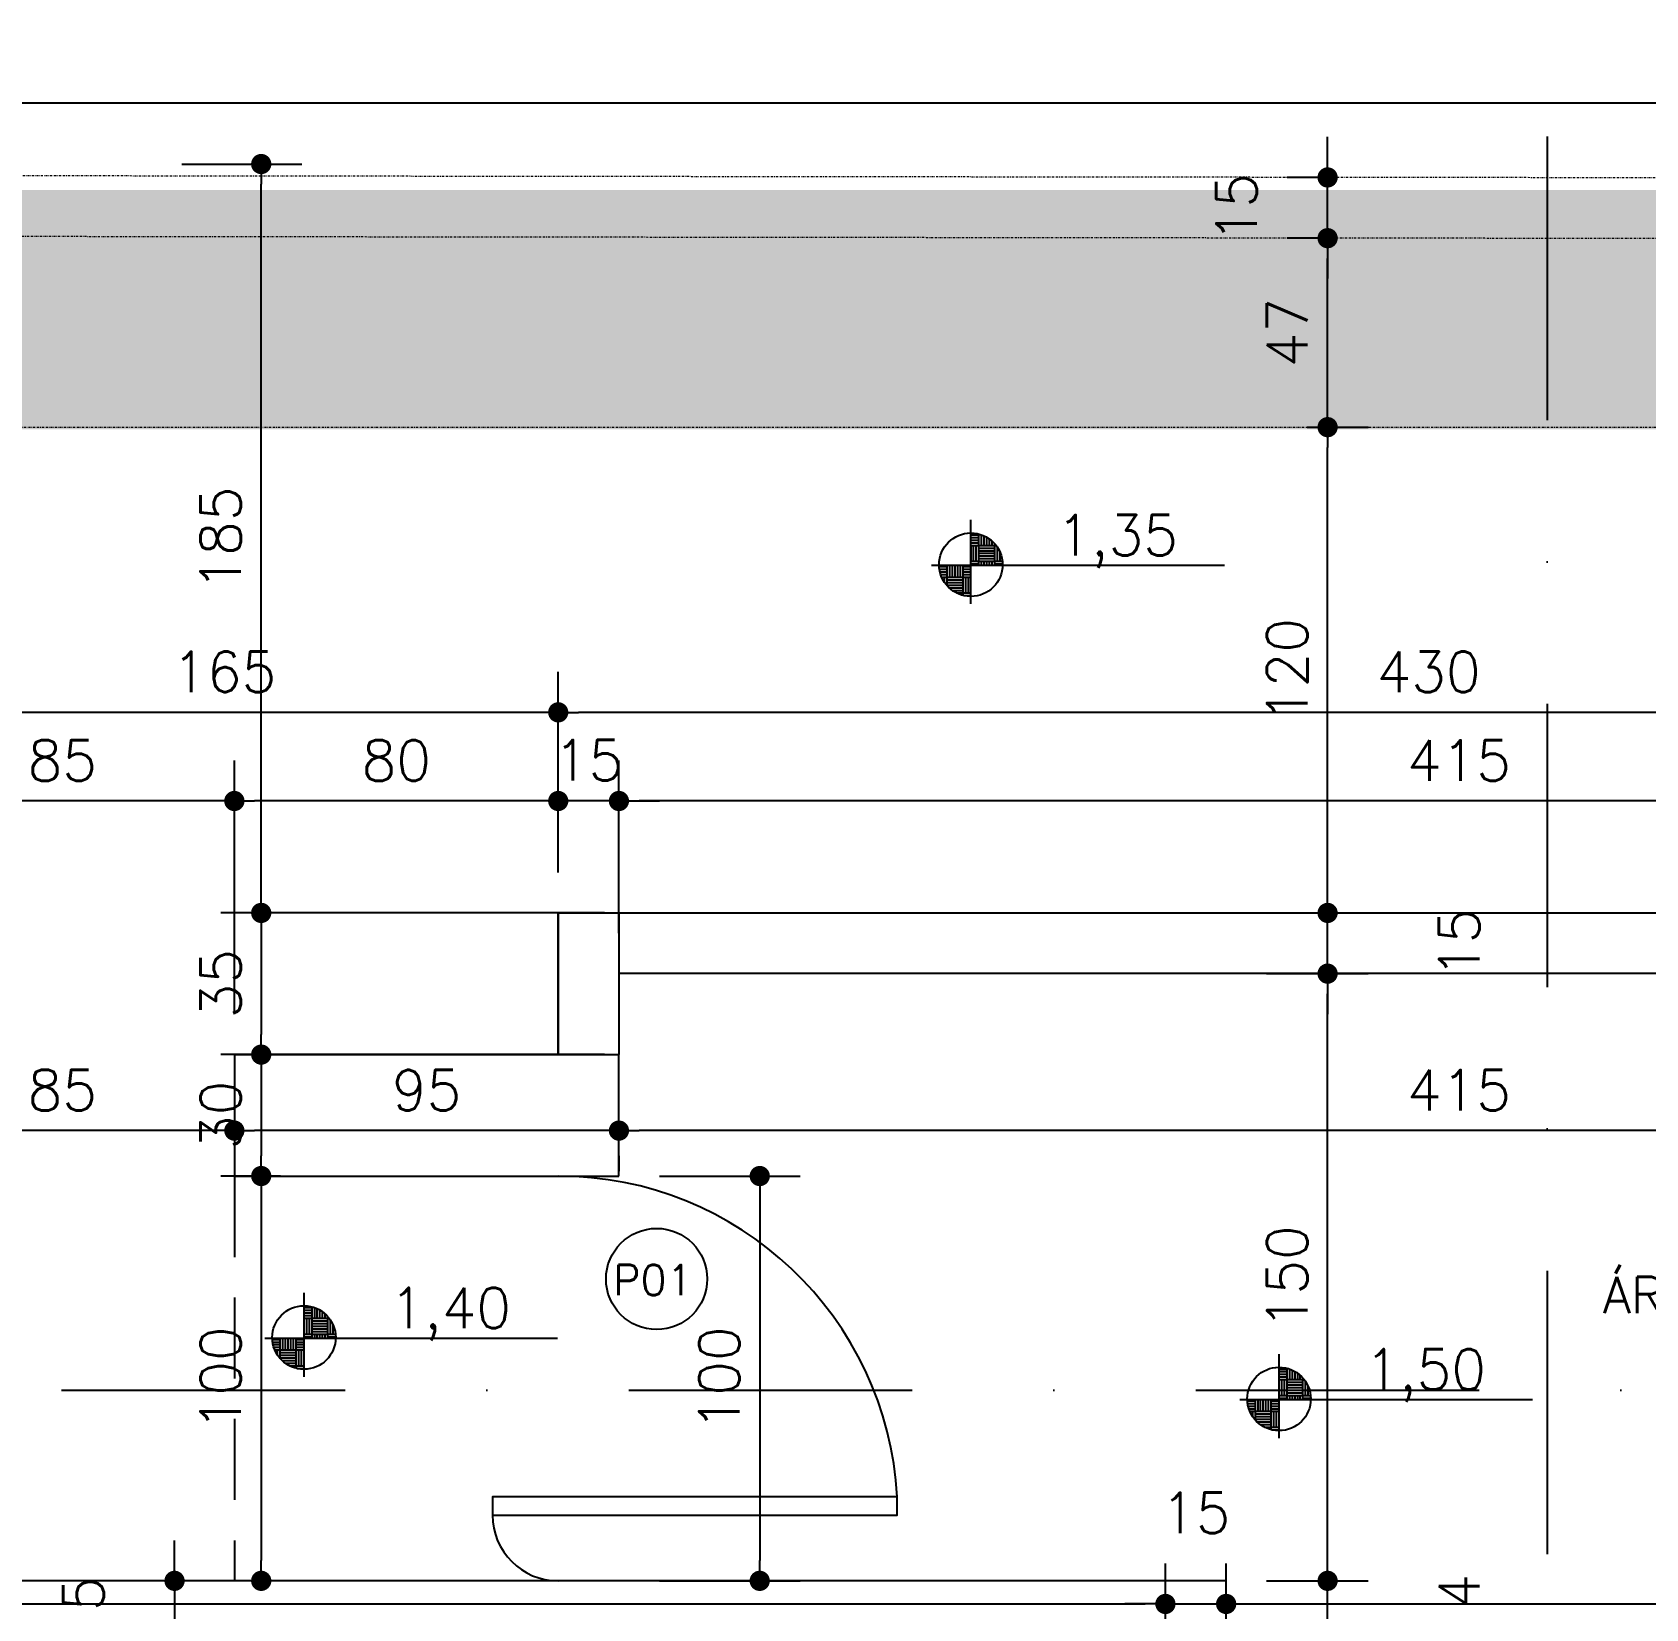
# Model space of a CAD drawing. Header units: inches. Extents: x 580771 to 672494, y 7715997 to 7829530.
# Drawn here: x 653282.3 to 653680.8, y 7728726.7 to 7729116.2 of the extents above; entities that cross this region are included whole.
import ezdxf

# ---------------------------------------------------------------- set-up
doc = ezdxf.new("R2010")
doc.units = ezdxf.units.IN
doc.header["$MEASUREMENT"] = 0
doc.header["$PDMODE"] = 2
doc.linetypes.add('DASHDOTX2', pattern=[2, 1, -0.5, 0, -0.5])
doc.linetypes.add('DASHED2', pattern=[0.375, 0.25, -0.125])
for name, color, linetype in [('02', 2, 'Continuous'), ('04', 4, 'Continuous'), ('1-ARQ-A', 1, 'Continuous'), ('Layer1', 1, 'Continuous'), ('NIVEL', 2, 'Continuous'), ('P01', 1, 'Continuous'), ('P02', 2, 'Continuous'), ('parede', 6, 'Continuous'), ('SIMBOLOS', 2, 'Continuous'), ('VEGETAÇÃO1', 96, 'Continuous')]:
    doc.layers.add(name, color=color, linetype=linetype)
doc.layers.add('MURO', color=3, linetype='Continuous', lineweight=0)
doc.styles.add('R80E50', font='romans.shx', dxfattribs={"height": 10})
doc.styles.add('ROMANS', font='romans', dxfattribs={"height": 0.2})
doc.dimstyles.new('ARQ50', dxfattribs={"dimscale": 50, "dimtxt": 10, "dimasz": 0.1, "dimexe": 0.2, "dimexo": 0.2, "dimgap": 0.1, "dimtad": 1, "dimdec": 0, "dimzin": 12, "dimdsep": 46, "dimtxsty": 'R80E50', "dimblk1": 'DOT', "dimblk2": 'DOT', "dimsah": 1, "dimcen": 0.4, "dimclrd": 15, "dimclre": 15, "dimclrt": 3, "dimadec": 0, "dimazin": 0, "dimtfac": 1, "dimtdec": 0, "dimtmove": 2, "dimatfit": 3, "dimldrblk": 'DOT', "dimfxl": 0.2, "dimtolj": 1, "dimtzin": 12, "dimarcsym": 0})

# ---------------------------------------------------------------- blocks, each defined once
blk = doc.blocks.new('*X31')
at = {"color": 0}
for p, q in [((-1680, 3888), (-1680, 3892.29)), ((-1683.05, 3892), (-1680, 3892)), ((-1683.05, 3891), (-1680, 3891)), ((-1683.05, 3890), (-1680, 3890)), ((-1683.05, 3889), (-1680, 3889)), ((-1683.05, 3888), (-1680, 3888)), ((-1683, 3882), (-1683, 3888)), ((-1682, 3882), (-1682, 3888)), ((-1681, 3882), (-1681, 3888)), ((-1680, 3882), (-1680, 3888)), ((-1680, 3888), (-1674, 3888)), ((-1680, 3887), (-1674, 3887)), ((-1679, 3888), (-1679, 3891.98)), ((-1678, 3888), (-1678, 3891.57)), ((-1677, 3888), (-1677, 3891.05)), ((-1676, 3888), (-1676, 3890.4)), ((-1675, 3888), (-1675, 3889.59)), ((-1674, 3888), (-1674, 3888.57)), ((-1674, 3882), (-1674, 3888)), ((-1674, 3888), (-1673.54, 3888)), ((-1673, 3882), (-1673, 3887.24)), ((-1695.03, 3880), (-1692, 3880)), ((-1692, 3876), (-1692, 3880.69)), ((-1691, 3876), (-1691, 3880.69)), ((-1690, 3876), (-1690, 3880.69)), ((-1689, 3876), (-1689, 3880.69)), ((-1688, 3876), (-1688, 3880.69)), ((-1687, 3876), (-1687, 3880.69)), ((-1686, 3876), (-1686, 3880.69)), ((-1686, 3880), (-1683.05, 3880)), ((-1683.05, 3882), (-1680, 3882)), ((-1683.05, 3881), (-1680, 3881)), ((-1680, 3886), (-1674, 3886)), ((-1680, 3885), (-1674, 3885)), ((-1680, 3884), (-1674, 3884)), ((-1680, 3883), (-1674, 3883)), ((-1680, 3880.69), (-1680, 3882)), ((-1680, 3882), (-1674, 3882)), ((-1679, 3880.69), (-1679, 3882)), ((-1678, 3880.69), (-1678, 3882)), ((-1677, 3880.69), (-1677, 3882)), ((-1676, 3880.69), (-1676, 3882)), ((-1675, 3880.69), (-1675, 3882)), ((-1674, 3880.69), (-1674, 3882)), ((-1674, 3882), (-1671.12, 3882)), ((-1674, 3881), (-1671.05, 3881)), ((-1672, 3882), (-1672, 3885.37)), ((-1694.93, 3879), (-1692, 3879)), ((-1694.74, 3878), (-1692, 3878)), ((-1694.47, 3877), (-1692, 3877)), ((-1694.1, 3876), (-1692, 3876)), ((-1694, 3875.78), (-1694, 3876)), ((-1693, 3873.98), (-1693, 3876)), ((-1692, 3872.69), (-1692, 3876)), ((-1692, 3876), (-1686, 3876)), ((-1692, 3875), (-1686, 3875)), ((-1692, 3874), (-1686, 3874)), ((-1686, 3879), (-1683.05, 3879)), ((-1686, 3878), (-1683.05, 3878)), ((-1686, 3877), (-1683.05, 3877)), ((-1686, 3870), (-1686, 3876)), ((-1686, 3876), (-1683.05, 3876)), ((-1685, 3870), (-1685, 3876)), ((-1684, 3870), (-1684, 3876)), ((-1692, 3873), (-1686, 3873)), ((-1691.33, 3872), (-1686, 3872)), ((-1690.13, 3871), (-1686, 3871)), ((-1688.51, 3870), (-1686, 3870)), ((-1688, 3869.76), (-1688, 3870)), ((-1687, 3869.36), (-1687, 3870)), ((-1686, 3869.06), (-1686, 3870)), ((-1686, 3870), (-1683.05, 3870)), ((-1685.77, 3869), (-1683.05, 3869))]:
    blk.add_line(p, q, dxfattribs=at)
blk = doc.blocks.new('_DOT')
at = {"color": 0, "linetype": 'ByBlock'}
blk.add_line((-0.5, 0), (-1, 0), dxfattribs=at)
at = {"color": 0, "linetype": 'ByBlock', "const_width": 0.5}
blk.add_lwpolyline([(-0.25, 0, 1), (0.25, 0, 1)], format="xyb", close=True, dxfattribs=at)
blk = doc.blocks.new('*D63')
at = {"color": 15, "lineweight": -2, "transparency": 16777216}
for p, q in [((653437.19, 7728833.61), (653471.97, 7728833.61)), ((653461.97, 7728828.61), (653461.97, 7728738.61)), ((653437.19, 7728733.61), (653471.97, 7728733.61))]:
    blk.add_line(p, q, dxfattribs=at)
at = {"layer": 'Defpoints', "color": 0, "transparency": 16777216}
for p in [(653427.19, 7728833.61), (653427.19, 7728733.61), (653461.97, 7728733.61)]:
    blk.add_point(p, dxfattribs=at)
at = {"color": 15, "lineweight": -2, "transparency": 16777216, "xscale": 5, "yscale": 5, "zscale": 5}
for p, rotation in [((653461.97, 7728833.61), 90), ((653461.97, 7728733.61), 270)]:
    blk.add_blockref('_DOT', p, dxfattribs=dict(at, rotation=rotation))
at = {"color": 3, "transparency": 16777216, "insert": (653451.97, 7728783.61), "char_height": 10, "attachment_point": 5, "rotation": 90, "style": 'R80E50'}
blk.add_mtext('\\A1;100', dxfattribs=at)
blk = doc.blocks.new('*D182')
at = {"layer": 'Defpoints', "color": 0, "transparency": 16777216}
for p in [(656219.71, 7729098.73), (653247.19, 7729083.61), (656219.71, 7729077.19)]:
    blk.add_point(p, dxfattribs=at)
at = {"layer": 'NIVEL', "color": 15, "lineweight": -2, "transparency": 16777216}
for p, q in [((653247.19, 7729093.61), (653247.19, 7729108.73)), ((656219.71, 7729087.19), (656219.71, 7729108.73)), ((653252.19, 7729098.73), (656214.71, 7729098.73))]:
    blk.add_line(p, q, dxfattribs=at)
at = {"layer": 'NIVEL', "color": 15, "lineweight": -2, "transparency": 16777216, "xscale": 5, "yscale": 5, "zscale": 5, "rotation": 180}
blk.add_blockref('_DOT', (653247.19, 7729098.73), dxfattribs=at)
at = {"layer": 'NIVEL', "color": 15, "lineweight": -2, "transparency": 16777216, "xscale": 5, "yscale": 5, "zscale": 5}
blk.add_blockref('_DOT', (656219.71, 7729098.73), dxfattribs=at)
at = {"layer": 'NIVEL', "color": 3, "transparency": 16777216, "insert": (654733.45, 7729108.73), "char_height": 10, "attachment_point": 5, "style": 'R80E50'}
blk.add_mtext('\\A1;2973', dxfattribs=at)
blk = doc.blocks.new('*D183')
at = {"layer": 'Defpoints', "color": 0, "transparency": 16777216}
for p in [(656219.71, 7729122.97), (652146.03, 7729082.04), (656219.71, 7729077.19)]:
    blk.add_point(p, dxfattribs=at)
at = {"layer": 'NIVEL', "color": 15, "lineweight": -2, "transparency": 16777216}
for p, q in [((652146.03, 7729092.04), (652146.03, 7729132.97)), ((656219.71, 7729087.19), (656219.71, 7729132.97)), ((652151.03, 7729122.97), (656214.71, 7729122.97))]:
    blk.add_line(p, q, dxfattribs=at)
at = {"layer": 'NIVEL', "color": 15, "lineweight": -2, "transparency": 16777216, "xscale": 5, "yscale": 5, "zscale": 5, "rotation": 180}
blk.add_blockref('_DOT', (652146.03, 7729122.97), dxfattribs=at)
at = {"layer": 'NIVEL', "color": 15, "lineweight": -2, "transparency": 16777216, "xscale": 5, "yscale": 5, "zscale": 5}
blk.add_blockref('_DOT', (656219.71, 7729122.97), dxfattribs=at)
at = {"layer": 'NIVEL', "color": 3, "transparency": 16777216, "insert": (654182.87, 7729132.97), "char_height": 10, "attachment_point": 5, "style": 'R80E50'}
blk.add_mtext('\\A1;4074', dxfattribs=at)
blk = doc.blocks.new('*D205')
at = {"layer": 'Defpoints', "color": 0, "transparency": 16777216}
for p in [(653412.19, 7728948.16), (653412.19, 7728898.61), (653842.19, 7728898.61)]:
    blk.add_point(p, dxfattribs=at)
at = {"layer": 'NIVEL', "color": 15, "lineweight": -2, "transparency": 16777216}
for p, q in [((653412.19, 7728908.61), (653412.19, 7728958.16)), ((653842.19, 7728908.61), (653842.19, 7728958.16)), ((653837.19, 7728948.16), (653417.19, 7728948.16))]:
    blk.add_line(p, q, dxfattribs=at)
at = {"layer": 'NIVEL', "color": 15, "lineweight": -2, "transparency": 16777216, "xscale": 5, "yscale": 5, "zscale": 5, "rotation": 180}
blk.add_blockref('_DOT', (653412.19, 7728948.16), dxfattribs=at)
at = {"layer": 'NIVEL', "color": 15, "lineweight": -2, "transparency": 16777216, "xscale": 5, "yscale": 5, "zscale": 5}
blk.add_blockref('_DOT', (653842.19, 7728948.16), dxfattribs=at)
at = {"layer": 'NIVEL', "color": 3, "transparency": 16777216, "insert": (653627.19, 7728958.16), "char_height": 10, "attachment_point": 5, "style": 'R80E50'}
blk.add_mtext('\\A1;430', dxfattribs=at)
blk = doc.blocks.new('*D206')
at = {"layer": 'Defpoints', "color": 0, "transparency": 16777216}
for p in [(653247.19, 7728948.16), (653247.19, 7728901.11), (653412.19, 7728898.61)]:
    blk.add_point(p, dxfattribs=at)
at = {"layer": 'NIVEL', "color": 15, "lineweight": -2, "transparency": 16777216}
for p, q in [((653247.19, 7728911.11), (653247.19, 7728958.16)), ((653412.19, 7728908.61), (653412.19, 7728958.16)), ((653407.19, 7728948.16), (653252.19, 7728948.16))]:
    blk.add_line(p, q, dxfattribs=at)
at = {"layer": 'NIVEL', "color": 15, "lineweight": -2, "transparency": 16777216, "xscale": 5, "yscale": 5, "zscale": 5, "rotation": 180}
blk.add_blockref('_DOT', (653247.19, 7728948.16), dxfattribs=at)
at = {"layer": 'NIVEL', "color": 15, "lineweight": -2, "transparency": 16777216, "xscale": 5, "yscale": 5, "zscale": 5}
blk.add_blockref('_DOT', (653412.19, 7728948.16), dxfattribs=at)
at = {"layer": 'NIVEL', "color": 3, "transparency": 16777216, "insert": (653329.69, 7728958.16), "char_height": 10, "attachment_point": 5, "style": 'R80E50'}
blk.add_mtext('\\A1;165', dxfattribs=at)
blk = doc.blocks.new('*D199')
at = {"layer": 'Defpoints', "color": 0, "transparency": 16777216}
for p in [(653427.19, 7728926.26), (653842.19, 7728898.61), (653427.19, 7728883.61)]:
    blk.add_point(p, dxfattribs=at)
at = {"layer": 'NIVEL', "color": 15, "lineweight": -2, "transparency": 16777216}
for p, q in [((653427.19, 7728893.61), (653427.19, 7728936.26)), ((653842.19, 7728908.61), (653842.19, 7728936.26)), ((653837.19, 7728926.26), (653432.19, 7728926.26))]:
    blk.add_line(p, q, dxfattribs=at)
at = {"layer": 'NIVEL', "color": 15, "lineweight": -2, "transparency": 16777216, "xscale": 5, "yscale": 5, "zscale": 5, "rotation": 180}
blk.add_blockref('_DOT', (653427.19, 7728926.26), dxfattribs=at)
at = {"layer": 'NIVEL', "color": 15, "lineweight": -2, "transparency": 16777216, "xscale": 5, "yscale": 5, "zscale": 5}
blk.add_blockref('_DOT', (653842.19, 7728926.26), dxfattribs=at)
at = {"layer": 'NIVEL', "color": 3, "transparency": 16777216, "insert": (653634.69, 7728936.26), "char_height": 10, "attachment_point": 5, "style": 'R80E50'}
blk.add_mtext('\\A1;415', dxfattribs=at)
blk = doc.blocks.new('*D200')
at = {"layer": 'Defpoints', "color": 0, "transparency": 16777216}
for p in [(653412.19, 7728926.26), (653412.19, 7728898.61), (653427.19, 7728883.61)]:
    blk.add_point(p, dxfattribs=at)
at = {"layer": 'NIVEL', "color": 15, "lineweight": -2, "transparency": 16777216}
for p, q in [((653412.19, 7728908.61), (653412.19, 7728936.26)), ((653427.19, 7728893.61), (653427.19, 7728936.26)), ((653407.19, 7728926.26), (653402.19, 7728926.26)), ((653427.19, 7728926.26), (653412.19, 7728926.26)), ((653432.19, 7728926.26), (653437.19, 7728926.26))]:
    blk.add_line(p, q, dxfattribs=at)
at = {"layer": 'NIVEL', "color": 15, "lineweight": -2, "transparency": 16777216, "xscale": 5, "yscale": 5, "zscale": 5}
blk.add_blockref('_DOT', (653412.19, 7728926.26), dxfattribs=at)
at = {"layer": 'NIVEL', "color": 15, "lineweight": -2, "transparency": 16777216, "xscale": 5, "yscale": 5, "zscale": 5, "rotation": 180}
blk.add_blockref('_DOT', (653427.19, 7728926.26), dxfattribs=at)
at = {"layer": 'NIVEL', "color": 3, "transparency": 16777216, "insert": (653419.69, 7728936.35), "char_height": 10, "attachment_point": 5, "style": 'R80E50'}
blk.add_mtext('\\A1;15', dxfattribs=at)
blk = doc.blocks.new('*D201')
at = {"layer": 'Defpoints', "color": 0, "transparency": 16777216}
for p in [(653332.19, 7728926.26), (653412.19, 7728898.61), (653332.19, 7728863.61)]:
    blk.add_point(p, dxfattribs=at)
at = {"layer": 'NIVEL', "color": 15, "lineweight": -2, "transparency": 16777216}
for p, q in [((653332.19, 7728873.61), (653332.19, 7728936.26)), ((653412.19, 7728908.61), (653412.19, 7728936.26)), ((653407.19, 7728926.26), (653337.19, 7728926.26))]:
    blk.add_line(p, q, dxfattribs=at)
at = {"layer": 'NIVEL', "color": 15, "lineweight": -2, "transparency": 16777216, "xscale": 5, "yscale": 5, "zscale": 5, "rotation": 180}
blk.add_blockref('_DOT', (653332.19, 7728926.26), dxfattribs=at)
at = {"layer": 'NIVEL', "color": 15, "lineweight": -2, "transparency": 16777216, "xscale": 5, "yscale": 5, "zscale": 5}
blk.add_blockref('_DOT', (653412.19, 7728926.26), dxfattribs=at)
at = {"layer": 'NIVEL', "color": 3, "transparency": 16777216, "insert": (653372.19, 7728936.26), "char_height": 10, "attachment_point": 5, "style": 'R80E50'}
blk.add_mtext('\\A1;80', dxfattribs=at)
blk = doc.blocks.new('*D202')
at = {"layer": 'Defpoints', "color": 0, "transparency": 16777216}
for p in [(653247.19, 7728934.63), (653247.19, 7728926.26), (653332.19, 7728863.61)]:
    blk.add_point(p, dxfattribs=at)
at = {"layer": 'NIVEL', "color": 15, "lineweight": -2, "transparency": 16777216}
for p, q in [((653332.19, 7728873.61), (653332.19, 7728936.26)), ((653247.19, 7728924.63), (653247.19, 7728916.26)), ((653327.19, 7728926.26), (653252.19, 7728926.26))]:
    blk.add_line(p, q, dxfattribs=at)
at = {"layer": 'NIVEL', "color": 15, "lineweight": -2, "transparency": 16777216, "xscale": 5, "yscale": 5, "zscale": 5, "rotation": 180}
blk.add_blockref('_DOT', (653247.19, 7728926.26), dxfattribs=at)
at = {"layer": 'NIVEL', "color": 15, "lineweight": -2, "transparency": 16777216, "xscale": 5, "yscale": 5, "zscale": 5}
blk.add_blockref('_DOT', (653332.19, 7728926.26), dxfattribs=at)
at = {"layer": 'NIVEL', "color": 3, "transparency": 16777216, "insert": (653289.69, 7728936.26), "char_height": 10, "attachment_point": 5, "style": 'R80E50'}
blk.add_mtext('\\A1;85', dxfattribs=at)
blk = doc.blocks.new('*D220')
at = {"layer": 'Defpoints', "color": 0, "transparency": 16777216}
for p in [(653427.19, 7728848.61), (653427.19, 7728844.83), (653842.19, 7728831.11)]:
    blk.add_point(p, dxfattribs=at)
at = {"layer": 'NIVEL', "color": 15, "lineweight": -2, "transparency": 16777216}
for p, q in [((653842.19, 7728841.11), (653842.19, 7728854.83)), ((653837.19, 7728844.83), (653432.19, 7728844.83)), ((653427.19, 7728838.61), (653427.19, 7728834.83))]:
    blk.add_line(p, q, dxfattribs=at)
at = {"layer": 'NIVEL', "color": 15, "lineweight": -2, "transparency": 16777216, "xscale": 5, "yscale": 5, "zscale": 5, "rotation": 180}
blk.add_blockref('_DOT', (653427.19, 7728844.83), dxfattribs=at)
at = {"layer": 'NIVEL', "color": 15, "lineweight": -2, "transparency": 16777216, "xscale": 5, "yscale": 5, "zscale": 5}
blk.add_blockref('_DOT', (653842.19, 7728844.83), dxfattribs=at)
at = {"layer": 'NIVEL', "color": 3, "transparency": 16777216, "insert": (653634.69, 7728854.83), "char_height": 10, "attachment_point": 5, "style": 'R80E50'}
blk.add_mtext('\\A1;415', dxfattribs=at)
blk = doc.blocks.new('*D221')
at = {"layer": 'Defpoints', "color": 0, "transparency": 16777216}
for p in [(653332.19, 7728848.61), (653427.19, 7728848.61), (653332.19, 7728844.83)]:
    blk.add_point(p, dxfattribs=at)
at = {"layer": 'NIVEL', "color": 15, "lineweight": -2, "transparency": 16777216}
for p, q in [((653422.19, 7728844.83), (653337.19, 7728844.83)), ((653332.19, 7728838.61), (653332.19, 7728834.83)), ((653427.19, 7728838.61), (653427.19, 7728834.83))]:
    blk.add_line(p, q, dxfattribs=at)
at = {"layer": 'NIVEL', "color": 15, "lineweight": -2, "transparency": 16777216, "xscale": 5, "yscale": 5, "zscale": 5, "rotation": 180}
blk.add_blockref('_DOT', (653332.19, 7728844.83), dxfattribs=at)
at = {"layer": 'NIVEL', "color": 15, "lineweight": -2, "transparency": 16777216, "xscale": 5, "yscale": 5, "zscale": 5}
blk.add_blockref('_DOT', (653427.19, 7728844.83), dxfattribs=at)
at = {"layer": 'NIVEL', "color": 3, "transparency": 16777216, "insert": (653379.69, 7728854.83), "char_height": 10, "attachment_point": 5, "style": 'R80E50'}
blk.add_mtext('\\A1;95', dxfattribs=at)
blk = doc.blocks.new('*D222')
at = {"layer": 'Defpoints', "color": 0, "transparency": 16777216}
for p in [(653247.19, 7728848.61), (653332.19, 7728848.61), (653247.19, 7728844.83)]:
    blk.add_point(p, dxfattribs=at)
at = {"layer": 'NIVEL', "color": 15, "lineweight": -2, "transparency": 16777216}
for p, q in [((653327.19, 7728844.83), (653252.19, 7728844.83)), ((653247.19, 7728838.61), (653247.19, 7728834.83)), ((653332.19, 7728838.61), (653332.19, 7728834.83))]:
    blk.add_line(p, q, dxfattribs=at)
at = {"layer": 'NIVEL', "color": 15, "lineweight": -2, "transparency": 16777216, "xscale": 5, "yscale": 5, "zscale": 5, "rotation": 180}
blk.add_blockref('_DOT', (653247.19, 7728844.83), dxfattribs=at)
at = {"layer": 'NIVEL', "color": 15, "lineweight": -2, "transparency": 16777216, "xscale": 5, "yscale": 5, "zscale": 5}
blk.add_blockref('_DOT', (653332.19, 7728844.83), dxfattribs=at)
at = {"layer": 'NIVEL', "color": 3, "transparency": 16777216, "insert": (653289.69, 7728854.83), "char_height": 10, "attachment_point": 5, "style": 'R80E50'}
blk.add_mtext('\\A1;85', dxfattribs=at)
blk = doc.blocks.new('*D178')
at = {"layer": 'Defpoints', "color": 0, "transparency": 16777216}
for p in [(653562.19, 7728727.9), (652697.19, 7728696.44), (653562.19, 7728681.44)]:
    blk.add_point(p, dxfattribs=at)
at = {"layer": 'NIVEL', "color": 15, "lineweight": -2, "transparency": 16777216}
for p, q in [((652697.19, 7728706.44), (652697.19, 7728737.9)), ((653562.19, 7728691.44), (653562.19, 7728737.9)), ((652702.19, 7728727.9), (653557.19, 7728727.9))]:
    blk.add_line(p, q, dxfattribs=at)
at = {"layer": 'NIVEL', "color": 15, "lineweight": -2, "transparency": 16777216, "xscale": 5, "yscale": 5, "zscale": 5, "rotation": 180}
blk.add_blockref('_DOT', (652697.19, 7728727.9), dxfattribs=at)
at = {"layer": 'NIVEL', "color": 15, "lineweight": -2, "transparency": 16777216, "xscale": 5, "yscale": 5, "zscale": 5}
blk.add_blockref('_DOT', (653562.19, 7728727.9), dxfattribs=at)
at = {"layer": 'NIVEL', "color": 3, "transparency": 16777216, "insert": (653129.69, 7728737.9), "char_height": 10, "attachment_point": 5, "style": 'R80E50'}
blk.add_mtext('\\A1;865', dxfattribs=at)
blk = doc.blocks.new('*D179')
at = {"layer": 'Defpoints', "color": 0, "transparency": 16777216}
for p in [(653577.19, 7728727.9), (653577.19, 7728696.44), (653562.19, 7728681.44)]:
    blk.add_point(p, dxfattribs=at)
at = {"layer": 'NIVEL', "color": 15, "lineweight": -2, "transparency": 16777216}
for p, q in [((653562.19, 7728691.44), (653562.19, 7728737.9)), ((653577.19, 7728706.44), (653577.19, 7728737.9)), ((653557.19, 7728727.9), (653552.19, 7728727.9)), ((653562.19, 7728727.9), (653577.19, 7728727.9)), ((653582.19, 7728727.9), (653587.19, 7728727.9))]:
    blk.add_line(p, q, dxfattribs=at)
at = {"layer": 'NIVEL', "color": 15, "lineweight": -2, "transparency": 16777216, "xscale": 5, "yscale": 5, "zscale": 5}
blk.add_blockref('_DOT', (653562.19, 7728727.9), dxfattribs=at)
at = {"layer": 'NIVEL', "color": 15, "lineweight": -2, "transparency": 16777216, "xscale": 5, "yscale": 5, "zscale": 5, "rotation": 180}
blk.add_blockref('_DOT', (653577.19, 7728727.9), dxfattribs=at)
at = {"layer": 'NIVEL', "color": 3, "transparency": 16777216, "insert": (653569.69, 7728750.4), "char_height": 10, "attachment_point": 5, "style": 'R80E50'}
blk.add_mtext('\\A1;15', dxfattribs=at)
blk = doc.blocks.new('*D120')
at = {"layer": 'Defpoints', "color": 0, "transparency": 16777216}
for p in [(653842.19, 7728727.9), (653842.19, 7728726.44), (653577.19, 7728696.44)]:
    blk.add_point(p, dxfattribs=at)
at = {"layer": 'NIVEL', "color": 15, "lineweight": -2, "transparency": 16777216}
for p, q in [((653577.19, 7728706.44), (653577.19, 7728737.9)), ((653842.19, 7728736.44), (653842.19, 7728737.9)), ((653582.19, 7728727.9), (653837.19, 7728727.9))]:
    blk.add_line(p, q, dxfattribs=at)
at = {"layer": 'NIVEL', "color": 15, "lineweight": -2, "transparency": 16777216, "xscale": 5, "yscale": 5, "zscale": 5, "rotation": 180}
blk.add_blockref('_DOT', (653577.19, 7728727.9), dxfattribs=at)
at = {"layer": 'NIVEL', "color": 15, "lineweight": -2, "transparency": 16777216, "xscale": 5, "yscale": 5, "zscale": 5}
blk.add_blockref('_DOT', (653842.19, 7728727.9), dxfattribs=at)
at = {"layer": 'NIVEL', "color": 3, "transparency": 16777216, "insert": (653709.69, 7728737.9), "char_height": 10, "attachment_point": 5, "style": 'R80E50'}
blk.add_mtext('\\A1;265', dxfattribs=at)
blk = doc.blocks.new('*D1056')
at = {"layer": 'Defpoints', "color": 0, "transparency": 16777216}
for p in [(653577.19, 7728733.61), (653602.25, 7728733.61), (653562.19, 7728719.83)]:
    blk.add_point(p, dxfattribs=at)
at = {"layer": 'NIVEL', "color": 15, "lineweight": -2, "transparency": 16777216}
for p, q in [((653602.25, 7728738.61), (653602.25, 7728743.61)), ((653587.19, 7728733.61), (653612.25, 7728733.61)), ((653602.25, 7728719.83), (653602.25, 7728733.61)), ((653572.19, 7728719.83), (653612.25, 7728719.83)), ((653602.25, 7728714.83), (653602.25, 7728709.83))]:
    blk.add_line(p, q, dxfattribs=at)
at = {"layer": 'NIVEL', "color": 15, "lineweight": -2, "transparency": 16777216, "xscale": 5, "yscale": 5, "zscale": 5}
for p, rotation in [((653602.25, 7728733.61), 270), ((653602.25, 7728719.83), 90)]:
    blk.add_blockref('_DOT', p, dxfattribs=dict(at, rotation=rotation))
at = {"layer": 'NIVEL', "color": 3, "transparency": 16777216, "insert": (653634.75, 7728726.72), "char_height": 10, "attachment_point": 5, "rotation": 90, "style": 'R80E50'}
blk.add_mtext('\\A1;14', dxfattribs=at)
blk = doc.blocks.new('*D1057')
at = {"layer": 'Defpoints', "color": 0, "transparency": 16777216}
for p in [(653577.19, 7728883.61), (653602.25, 7728883.61), (653577.19, 7728733.61)]:
    blk.add_point(p, dxfattribs=at)
at = {"layer": 'NIVEL', "color": 15, "lineweight": -2, "transparency": 16777216}
for p, q in [((653587.19, 7728883.61), (653612.25, 7728883.61)), ((653602.25, 7728738.61), (653602.25, 7728878.61)), ((653587.19, 7728733.61), (653612.25, 7728733.61))]:
    blk.add_line(p, q, dxfattribs=at)
at = {"layer": 'NIVEL', "color": 15, "lineweight": -2, "transparency": 16777216, "xscale": 5, "yscale": 5, "zscale": 5}
for p, rotation in [((653602.25, 7728883.61), 90), ((653602.25, 7728733.61), 270)]:
    blk.add_blockref('_DOT', p, dxfattribs=dict(at, rotation=rotation))
at = {"layer": 'NIVEL', "color": 3, "transparency": 16777216, "insert": (653592.25, 7728808.61), "char_height": 10, "attachment_point": 5, "rotation": 90, "style": 'R80E50'}
blk.add_mtext('\\A1;150', dxfattribs=at)
blk = doc.blocks.new('*D1058')
at = {"layer": 'Defpoints', "color": 0, "transparency": 16777216}
for p in [(653587.19, 7728898.61), (653602.25, 7728898.61), (653577.19, 7728883.61)]:
    blk.add_point(p, dxfattribs=at)
at = {"layer": 'NIVEL', "color": 15, "lineweight": -2, "transparency": 16777216}
for p, q in [((653602.25, 7728903.61), (653602.25, 7728908.61)), ((653597.19, 7728898.61), (653612.25, 7728898.61)), ((653602.25, 7728883.61), (653602.25, 7728898.61)), ((653587.19, 7728883.61), (653612.25, 7728883.61)), ((653602.25, 7728878.61), (653602.25, 7728873.61))]:
    blk.add_line(p, q, dxfattribs=at)
at = {"layer": 'NIVEL', "color": 15, "lineweight": -2, "transparency": 16777216, "xscale": 5, "yscale": 5, "zscale": 5}
for p, rotation in [((653602.25, 7728898.61), 270), ((653602.25, 7728883.61), 90)]:
    blk.add_blockref('_DOT', p, dxfattribs=dict(at, rotation=rotation))
at = {"layer": 'NIVEL', "color": 3, "transparency": 16777216, "insert": (653634.75, 7728891.11), "char_height": 10, "attachment_point": 5, "rotation": 90, "style": 'R80E50'}
blk.add_mtext('\\A1;15', dxfattribs=at)
blk = doc.blocks.new('*D1059')
at = {"layer": 'Defpoints', "color": 0, "transparency": 16777216}
for p in [(653587.19, 7729018.61), (653602.25, 7729018.61), (653587.19, 7728898.61)]:
    blk.add_point(p, dxfattribs=at)
at = {"layer": 'NIVEL', "color": 15, "lineweight": -2, "transparency": 16777216}
for p, q in [((653597.19, 7729018.61), (653612.25, 7729018.61)), ((653602.25, 7728903.61), (653602.25, 7729013.61)), ((653597.19, 7728898.61), (653612.25, 7728898.61))]:
    blk.add_line(p, q, dxfattribs=at)
at = {"layer": 'NIVEL', "color": 15, "lineweight": -2, "transparency": 16777216, "xscale": 5, "yscale": 5, "zscale": 5}
for p, rotation in [((653602.25, 7729018.61), 90), ((653602.25, 7728898.61), 270)]:
    blk.add_blockref('_DOT', p, dxfattribs=dict(at, rotation=rotation))
at = {"layer": 'NIVEL', "color": 3, "transparency": 16777216, "insert": (653592.25, 7728958.61), "char_height": 10, "attachment_point": 5, "rotation": 90, "style": 'R80E50'}
blk.add_mtext('\\A1;120', dxfattribs=at)
blk = doc.blocks.new('*D1060')
at = {"layer": 'Defpoints', "color": 0, "transparency": 16777216}
for p in [(653602.25, 7729065.3), (653612.25, 7729065.3), (653587.19, 7729018.61)]:
    blk.add_point(p, dxfattribs=at)
at = {"layer": 'NIVEL', "color": 15, "lineweight": -2, "transparency": 16777216}
for p, q in [((653602.25, 7729065.3), (653592.25, 7729065.3)), ((653602.25, 7729023.61), (653602.25, 7729060.3)), ((653597.19, 7729018.61), (653612.25, 7729018.61))]:
    blk.add_line(p, q, dxfattribs=at)
at = {"layer": 'NIVEL', "color": 15, "lineweight": -2, "transparency": 16777216, "xscale": 5, "yscale": 5, "zscale": 5}
for p, rotation in [((653602.25, 7729065.3), 90), ((653602.25, 7729018.61), 270)]:
    blk.add_blockref('_DOT', p, dxfattribs=dict(at, rotation=rotation))
at = {"layer": 'NIVEL', "color": 3, "transparency": 16777216, "insert": (653592.25, 7729041.95), "char_height": 10, "attachment_point": 5, "rotation": 90, "style": 'R80E50'}
blk.add_mtext('\\A1;47', dxfattribs=at)
blk = doc.blocks.new('*D1061')
at = {"layer": 'Defpoints', "color": 0, "transparency": 16777216}
for p in [(653602.25, 7729080.3), (653612.25, 7729080.3), (653612.25, 7729065.3)]:
    blk.add_point(p, dxfattribs=at)
at = {"layer": 'NIVEL', "color": 15, "lineweight": -2, "transparency": 16777216}
for p, q in [((653602.25, 7729085.3), (653602.25, 7729090.3)), ((653602.25, 7729080.3), (653592.25, 7729080.3)), ((653602.25, 7729065.3), (653602.25, 7729080.3)), ((653602.25, 7729065.3), (653592.25, 7729065.3)), ((653602.25, 7729060.3), (653602.25, 7729055.3))]:
    blk.add_line(p, q, dxfattribs=at)
at = {"layer": 'NIVEL', "color": 15, "lineweight": -2, "transparency": 16777216, "xscale": 5, "yscale": 5, "zscale": 5}
for p, rotation in [((653602.25, 7729080.3), 270), ((653602.25, 7729065.3), 90)]:
    blk.add_blockref('_DOT', p, dxfattribs=dict(at, rotation=rotation))
at = {"layer": 'NIVEL', "color": 3, "transparency": 16777216, "insert": (653579.75, 7729072.8), "char_height": 10, "attachment_point": 5, "rotation": 90, "style": 'R80E50'}
blk.add_mtext('\\A1;15', dxfattribs=at)
blk = doc.blocks.new('*D1070')
at = {"layer": 'Defpoints', "color": 0, "transparency": 16777216}
for p in [(653433.6, 7728898.61), (653338.82, 7728863.61), (653433.6, 7728863.61)]:
    blk.add_point(p, dxfattribs=at)
at = {"layer": 'NIVEL', "color": 15, "lineweight": -2, "transparency": 16777216}
for p, q in [((653423.6, 7728898.61), (653328.82, 7728898.61)), ((653338.82, 7728893.61), (653338.82, 7728868.61)), ((653423.6, 7728863.61), (653328.82, 7728863.61))]:
    blk.add_line(p, q, dxfattribs=at)
at = {"layer": 'NIVEL', "color": 15, "lineweight": -2, "transparency": 16777216, "xscale": 5, "yscale": 5, "zscale": 5}
for p, rotation in [((653338.82, 7728898.61), 90), ((653338.82, 7728863.61), 270)]:
    blk.add_blockref('_DOT', p, dxfattribs=dict(at, rotation=rotation))
at = {"layer": 'NIVEL', "color": 3, "transparency": 16777216, "insert": (653328.82, 7728881.11), "char_height": 10, "attachment_point": 5, "rotation": 90, "style": 'R80E50'}
blk.add_mtext('\\A1;35', dxfattribs=at)
blk = doc.blocks.new('*D1071')
at = {"layer": 'Defpoints', "color": 0, "transparency": 16777216}
for p in [(653433.6, 7728863.61), (653338.82, 7728833.61), (653353.6, 7728833.61)]:
    blk.add_point(p, dxfattribs=at)
at = {"layer": 'NIVEL', "color": 15, "lineweight": -2, "transparency": 16777216}
for p, q in [((653423.6, 7728863.61), (653328.82, 7728863.61)), ((653338.82, 7728858.61), (653338.82, 7728838.61)), ((653343.6, 7728833.61), (653328.82, 7728833.61))]:
    blk.add_line(p, q, dxfattribs=at)
at = {"layer": 'NIVEL', "color": 15, "lineweight": -2, "transparency": 16777216, "xscale": 5, "yscale": 5, "zscale": 5}
for p, rotation in [((653338.82, 7728863.61), 90), ((653338.82, 7728833.61), 270)]:
    blk.add_blockref('_DOT', p, dxfattribs=dict(at, rotation=rotation))
at = {"layer": 'NIVEL', "color": 3, "transparency": 16777216, "insert": (653328.82, 7728848.61), "char_height": 10, "attachment_point": 5, "rotation": 90, "style": 'R80E50'}
blk.add_mtext('\\A1;30', dxfattribs=at)
blk = doc.blocks.new('*D1072')
at = {"layer": 'Defpoints', "color": 0, "transparency": 16777216}
for p in [(653353.6, 7728833.61), (653338.82, 7728733.61), (653353.6, 7728733.61)]:
    blk.add_point(p, dxfattribs=at)
at = {"layer": 'NIVEL', "color": 15, "lineweight": -2, "transparency": 16777216}
for p, q in [((653343.6, 7728833.61), (653328.82, 7728833.61)), ((653338.82, 7728828.61), (653338.82, 7728738.61)), ((653343.6, 7728733.61), (653328.82, 7728733.61))]:
    blk.add_line(p, q, dxfattribs=at)
at = {"layer": 'NIVEL', "color": 15, "lineweight": -2, "transparency": 16777216, "xscale": 5, "yscale": 5, "zscale": 5}
for p, rotation in [((653338.82, 7728833.61), 90), ((653338.82, 7728733.61), 270)]:
    blk.add_blockref('_DOT', p, dxfattribs=dict(at, rotation=rotation))
at = {"layer": 'NIVEL', "color": 3, "transparency": 16777216, "insert": (653328.82, 7728783.61), "char_height": 10, "attachment_point": 5, "rotation": 90, "style": 'R80E50'}
blk.add_mtext('\\A1;100', dxfattribs=at)
blk = doc.blocks.new('*D1073')
at = {"layer": 'Defpoints', "color": 0, "transparency": 16777216}
for p in [(653332.19, 7728733.61), (653317.41, 7728718.61), (653332.19, 7728718.61)]:
    blk.add_point(p, dxfattribs=at)
at = {"layer": 'NIVEL', "color": 15, "lineweight": -2, "transparency": 16777216}
for p, q in [((653317.41, 7728738.61), (653317.41, 7728743.61)), ((653322.19, 7728733.61), (653307.41, 7728733.61)), ((653317.41, 7728733.61), (653317.41, 7728718.61)), ((653322.19, 7728718.61), (653307.41, 7728718.61)), ((653317.41, 7728713.61), (653317.41, 7728708.61))]:
    blk.add_line(p, q, dxfattribs=at)
at = {"layer": 'NIVEL', "color": 15, "lineweight": -2, "transparency": 16777216, "xscale": 5, "yscale": 5, "zscale": 5}
for p, rotation in [((653317.41, 7728733.61), 270), ((653317.41, 7728718.61), 90)]:
    blk.add_blockref('_DOT', p, dxfattribs=dict(at, rotation=rotation))
at = {"layer": 'NIVEL', "color": 3, "transparency": 16777216, "insert": (653294.91, 7728726.11), "char_height": 10, "attachment_point": 5, "rotation": 90, "style": 'R80E50'}
blk.add_mtext('\\A1;15', dxfattribs=at)
blk = doc.blocks.new('*D1080')
at = {"layer": 'Defpoints', "color": 0, "transparency": 16777216}
for p in [(653309.24, 7729083.61), (653338.82, 7729083.61), (653433.6, 7728898.61)]:
    blk.add_point(p, dxfattribs=at)
at = {"layer": 'NIVEL', "color": 15, "lineweight": -2, "transparency": 16777216}
for p, q in [((653319.24, 7729083.61), (653348.82, 7729083.61)), ((653338.82, 7728903.61), (653338.82, 7729078.61)), ((653423.6, 7728898.61), (653328.82, 7728898.61))]:
    blk.add_line(p, q, dxfattribs=at)
at = {"layer": 'NIVEL', "color": 15, "lineweight": -2, "transparency": 16777216, "xscale": 5, "yscale": 5, "zscale": 5}
for p, rotation in [((653338.82, 7729083.61), 90), ((653338.82, 7728898.61), 270)]:
    blk.add_blockref('_DOT', p, dxfattribs=dict(at, rotation=rotation))
at = {"layer": 'NIVEL', "color": 3, "transparency": 16777216, "insert": (653328.82, 7728991.11), "char_height": 10, "attachment_point": 5, "rotation": 90, "style": 'R80E50'}
blk.add_mtext('\\A1;185', dxfattribs=at)

msp = doc.modelspace()

# ---------------------------------------------------------------- hatches: boundary and pattern name
at = {"layer": 'VEGETAÇÃO1'}
h = msp.add_hatch(dxfattribs=at)
h.set_pattern_fill('AR-SAND', color=256, scale=5, style=0)
h.set_pattern_definition([(37.5, (-15995.2145, 6522.265), (-0.3149667905, 9.634118845), [0, -7.6, 0, -8.5, 0, -8.125]), (7.5, (-15995.215, 6522.265), (8.848883526, 14.110730326), [0, -4.1, 0, -6.85, 0, -2.625]), (327.5, (-16001.3645, 6522.265), (15.570709309, 0.028295268), [0, -2.5, 0, -9, 0, -11.75]), (317.5, (-16001.365, 6522.265), (15.030633023, 4.388377825), [0, -1.25, 0, -5.9, 0, -6.75])])
h.paths.add_polyline_path([(656219.712, 7729077.188), (653247.193, 7729077.188), (653247.193, 7729018.11), (656219.712, 7729018.11)])
h.paths.add_polyline_path([(653172.092, 7727708.921), (653620.827, 7727708.921), (653620.827, 7727781.714), (653172.092, 7727781.714)], flags=9)
h.paths.add_polyline_path([(654089.672, 7727765.482), (654575.264, 7727765.482), (654575.264, 7727838.274), (654089.672, 7727838.274)], flags=9)
h.paths.add_polyline_path([(654168.845, 7728479.622), (654654.438, 7728479.622), (654654.438, 7728552.415), (654168.845, 7728552.415)], flags=9)
h.paths.add_polyline_path([(652953.962, 7728488.927), (653402.697, 7728488.927), (653402.697, 7728561.72), (652953.962, 7728561.72)], flags=9)
h.paths.add_polyline_path([(654111.314, 7727852.972), (654558.576, 7727852.972), (654558.576, 7727950.472), (654111.314, 7727950.472)], flags=9)
h.paths.add_polyline_path([(653196.039, 7727793.669), (653646.396, 7727793.669), (653646.396, 7727891.169), (653196.039, 7727891.169)], flags=9)
h.paths.add_polyline_path([(652982.593, 7728563.801), (653429.855, 7728563.801), (653429.855, 7728661.301), (652982.593, 7728661.301)], flags=9)
h.paths.add_polyline_path([(654217.81, 7728559.254), (654646.5, 7728559.254), (654646.5, 7728656.754), (654217.81, 7728656.754)], flags=9)
h = msp.add_hatch(dxfattribs=at)
h.set_pattern_fill('AR-SAND', color=256, scale=5, style=0)
h.set_pattern_definition([(37.5, (0, -41893.459), (-0.3149667905, 9.634118845), [0, -7.6, 0, -8.5, 0, -8.125]), (7.5, (0, -41893.459), (8.848883526, 14.110730326), [0, -4.1, 0, -6.85, 0, -2.625]), (327.5, (-6.15, -41893.459), (15.570709309, 0.028295268), [0, -2.5, 0, -9, 0, -11.75]), (317.5, (-6.15, -41893.459), (15.030633023, 4.388377825), [0, -1.25, 0, -5.9, 0, -6.75])])
h.paths.add_polyline_path([(653656.46, 7729068.605), (653247.193, 7729068.605), (653247.193, 7729018.605), (653656.46, 7729018.605)])
h.paths.add_polyline_path([(653599.751, 7729033.01), (653599.751, 7729054.2), (653584.751, 7729054.2), (653584.751, 7729033.01)], flags=24)

# ---------------------------------------------------------------- linework, layer by layer
at = {"layer": '04', "linetype": 'DASHDOTX2', "ltscale": 70}
for p, q in [((653656.46, 7729230.48), (653656.46, 7727469.058)), ((651188.025, 7728780.69), (656411.669, 7728780.69))]:
    msp.add_line(p, q, dxfattribs=at)
at = {"layer": '1-ARQ-A'}
for p, q in [((653412.193, 7728898.605), (653412.193, 7728863.605)), ((653412.193, 7728898.605), (653842.193, 7728898.605)), ((653427.193, 7728883.605), (653427.193, 7728863.605)), ((653842.193, 7728883.605), (653427.193, 7728883.605))]:
    msp.add_line(p, q, dxfattribs=at)
at = {"layer": 'Layer1', "linetype": 'DASHED2', "ltscale": 80}
msp.add_line((653332.193, 7728833.605), (653332.193, 7728733.605), dxfattribs=at)
at = {"layer": 'MURO', "color": 3, "linetype": 'DASHDOTX2', "ltscale": 0.5}
for p, q in [((656219.712, 7729077.188), (651250.245, 7729083.11)), ((656207.392, 7729062.203), (653247.193, 7729065.73)), ((653247.193, 7729018.605), (656216.039, 7729018.605))]:
    msp.add_line(p, q, dxfattribs=at)
at = {"layer": 'NIVEL', "color": 2, "linetype": 'Continuous'}
for p, q in [((653514.056, 7728995.686), (653514.056, 7728974.934)), ((653576.761, 7728984.409), (653504.422, 7728984.409)), ((653349.31, 7728804.771), (653349.31, 7728784.018)), ((653412.015, 7728793.494), (653339.675, 7728793.494)), ((653590.179, 7728789.606), (653590.179, 7728768.853)), ((653652.884, 7728778.329), (653580.545, 7728778.329))]:
    msp.add_line(p, q, dxfattribs=at)
for centre in [(653514.129, 7728984.628), (653349.382, 7728793.713), (653590.252, 7728778.548)]:
    msp.add_circle(centre, 7.84, dxfattribs=at)
at = {"layer": 'P01'}
for centre, radius, start, end in [((653412.193, 7728749.727), 83.878, 3.16277, 90), ((653412.193, 7728749.855), 16.25, 180, 270)]:
    msp.add_arc(centre, radius, start, end, dxfattribs=at)
at = {"layer": 'P02'}
msp.add_lwpolyline([(653395.943, 7728749.855), (653495.943, 7728749.855), (653495.943, 7728754.355), (653395.943, 7728754.355), (653395.943, 7728749.855)], dxfattribs=at)
at = {"layer": 'parede'}
for p, q in [((653332.193, 7728863.605), (653427.193, 7728863.605)), ((653332.193, 7728863.605), (653332.193, 7728833.605)), ((653427.193, 7728833.605), (653427.193, 7728863.605)), ((653332.193, 7728833.605), (653427.193, 7728833.605)), ((653577.193, 7728733.605), (652697.193, 7728733.605)), ((653577.193, 7728383.605), (653577.193, 7728733.605))]:
    msp.add_line(p, q, dxfattribs=at)
msp.add_lwpolyline([(653412.193, 7728863.605), (653412.193, 7728898.605), (653427.193, 7728898.605), (653427.193, 7728863.605)], dxfattribs=at)
at = {"layer": 'SIMBOLOS', "color": 2}
msp.add_circle((653436.506, 7728808.176), 12.5, dxfattribs=at)

# ---------------------------------------------------------------- block references
at = {"layer": 'NIVEL', "color": 1, "linetype": 'Continuous', "xscale": 0.6533333333209157, "yscale": 0.6533333333209157, "zscale": 0.6533333333209157}
for p in [(654613.721, 7726449.246), (654448.975, 7726258.331), (654689.844, 7726243.166)]:
    msp.add_blockref('*X31', p, dxfattribs=at)

# ---------------------------------------------------------------- texts
at = {"layer": '02', "insert": (653670.266, 7728796.96), "char_height": 9, "width": 104.16053, "attachment_point": 7, "style": 'R80E50'}
msp.add_mtext('\\pt63;{\\C2;ÁREA 6,22m2}', dxfattribs=at)
at = {"layer": 'NIVEL', "color": 2, "linetype": 'Continuous', "style": 'ROMANS'}
for s, p in [('1,35', (653535.286, 7728986.934)), ('1,40', (653370.54, 7728796.018)), ('1,50', (653611.409, 7728780.853))]:
    msp.add_text(s, height=10, dxfattribs=at).set_placement(p)
at = {"layer": 'SIMBOLOS', "color": 2, "style": 'ROMANS'}
msp.add_text('P01', height=7.5, dxfattribs=at).set_placement((653425.773, 7728804.172))

# ---------------------------------------------------------------- dimensions: what is measured, and where the dimension line sits
dim = msp.add_linear_dim(base=(653461.972, 7728733.605), p1=(653427.193, 7728833.605), p2=(653427.193, 7728733.605), angle=90, dimstyle='ARQ50')
dim.commit()
dim.dimension.update_dxf_attribs({"geometry": '*D63', "text_midpoint": (653451.972, 7728783.605)})
at = {"layer": 'NIVEL', "color": 4}
for base, p1, p2, picture, middle in [((656219.712, 7729122.965), (652146.029, 7729082.042), (656219.712, 7729077.188), '*D183', (654182.87, 7729132.965)), ((656219.712, 7729098.733), (653247.193, 7729083.605), (656219.712, 7729077.188), '*D182', (654733.453, 7729108.733)), ((653247.193, 7728948.164), (653412.193, 7728898.605), (653247.193, 7728901.105), '*D206', (653329.693, 7728958.164)), ((653412.193, 7728948.164), (653842.193, 7728898.605), (653412.193, 7728898.605), '*D205', (653627.193, 7728958.164)), ((653247.193, 7728926.261), (653332.193, 7728863.605), (653247.193, 7728934.634), '*D202', (653289.693, 7728936.261)), ((653332.193, 7728926.261), (653412.193, 7728898.605), (653332.193, 7728863.605), '*D201', (653372.193, 7728936.261)), ((653427.193, 7728926.261), (653842.193, 7728898.605), (653427.193, 7728883.605), '*D199', (653634.693, 7728936.261)), ((653247.193, 7728844.834), (653332.193, 7728848.605), (653247.193, 7728848.605), '*D222', (653289.693, 7728854.834)), ((653332.193, 7728844.834), (653427.193, 7728848.605), (653332.193, 7728848.605), '*D221', (653379.693, 7728854.834)), ((653427.193, 7728844.834), (653842.193, 7728831.105), (653427.193, 7728848.605), '*D220', (653634.693, 7728854.834)), ((653577.193, 7728727.896), (653562.193, 7728681.438), (653577.193, 7728696.438), '*D179', (653569.693, 7728750.396)), ((653562.193, 7728727.896), (652697.193, 7728696.438), (653562.193, 7728681.438), '*D178', (653129.693, 7728737.896)), ((653842.193, 7728727.896), (653577.193, 7728696.438), (653842.193, 7728726.438), '*D120', (653709.693, 7728737.896))]:
    dim = msp.add_linear_dim(base=base, p1=p1, p2=p2, dimstyle='ARQ50', dxfattribs=at)
    dim.commit()
    dim.dimension.update_dxf_attribs({"geometry": picture, "text_midpoint": middle})
for base, p1, p2, picture, middle in [((653602.251, 7729080.295), (653612.247, 7729065.295), (653612.247, 7729080.295), '*D1061', (653579.751, 7729072.795)), ((653338.819, 7729083.605), (653433.603, 7728898.605), (653309.244, 7729083.605), '*D1080', (653328.819, 7728991.105)), ((653602.251, 7729065.295), (653587.193, 7729018.605), (653612.247, 7729065.295), '*D1060', (653592.251, 7729041.95)), ((653602.251, 7729018.605), (653587.193, 7728898.605), (653587.193, 7729018.605), '*D1059', (653592.251, 7728958.605)), ((653602.251, 7728898.605), (653577.193, 7728883.605), (653587.193, 7728898.605), '*D1058', (653634.751, 7728891.105)), ((653338.819, 7728863.605), (653433.603, 7728898.605), (653433.603, 7728863.605), '*D1070', (653328.819, 7728881.105)), ((653602.251, 7728883.605), (653577.193, 7728733.605), (653577.193, 7728883.605), '*D1057', (653592.251, 7728808.605)), ((653338.819, 7728833.605), (653433.603, 7728863.605), (653353.603, 7728833.605), '*D1071', (653328.819, 7728848.605)), ((653338.819, 7728733.605), (653353.603, 7728833.605), (653353.603, 7728733.605), '*D1072', (653328.819, 7728783.605)), ((653317.409, 7728718.605), (653332.193, 7728733.605), (653332.193, 7728718.605), '*D1073', (653294.909, 7728726.105)), ((653602.251, 7728733.605), (653562.193, 7728719.831), (653577.193, 7728733.605), '*D1056', (653634.751, 7728726.718))]:
    dim = msp.add_linear_dim(base=base, p1=p1, p2=p2, angle=90, dimstyle='ARQ50', dxfattribs=at)
    dim.commit()
    dim.dimension.update_dxf_attribs({"geometry": picture, "text_midpoint": middle})
dim = msp.add_linear_dim(base=(653412.193, 7728926.261), p1=(653427.193, 7728883.605), p2=(653412.193, 7728898.605), dimstyle='ARQ50', dxfattribs=at)
dim.commit()
dim.dimension.update_dxf_attribs({"geometry": '*D200', "text_midpoint": (653419.693, 7728936.354), "dimtype": 160})

doc.saveas('drawing.dxf')
